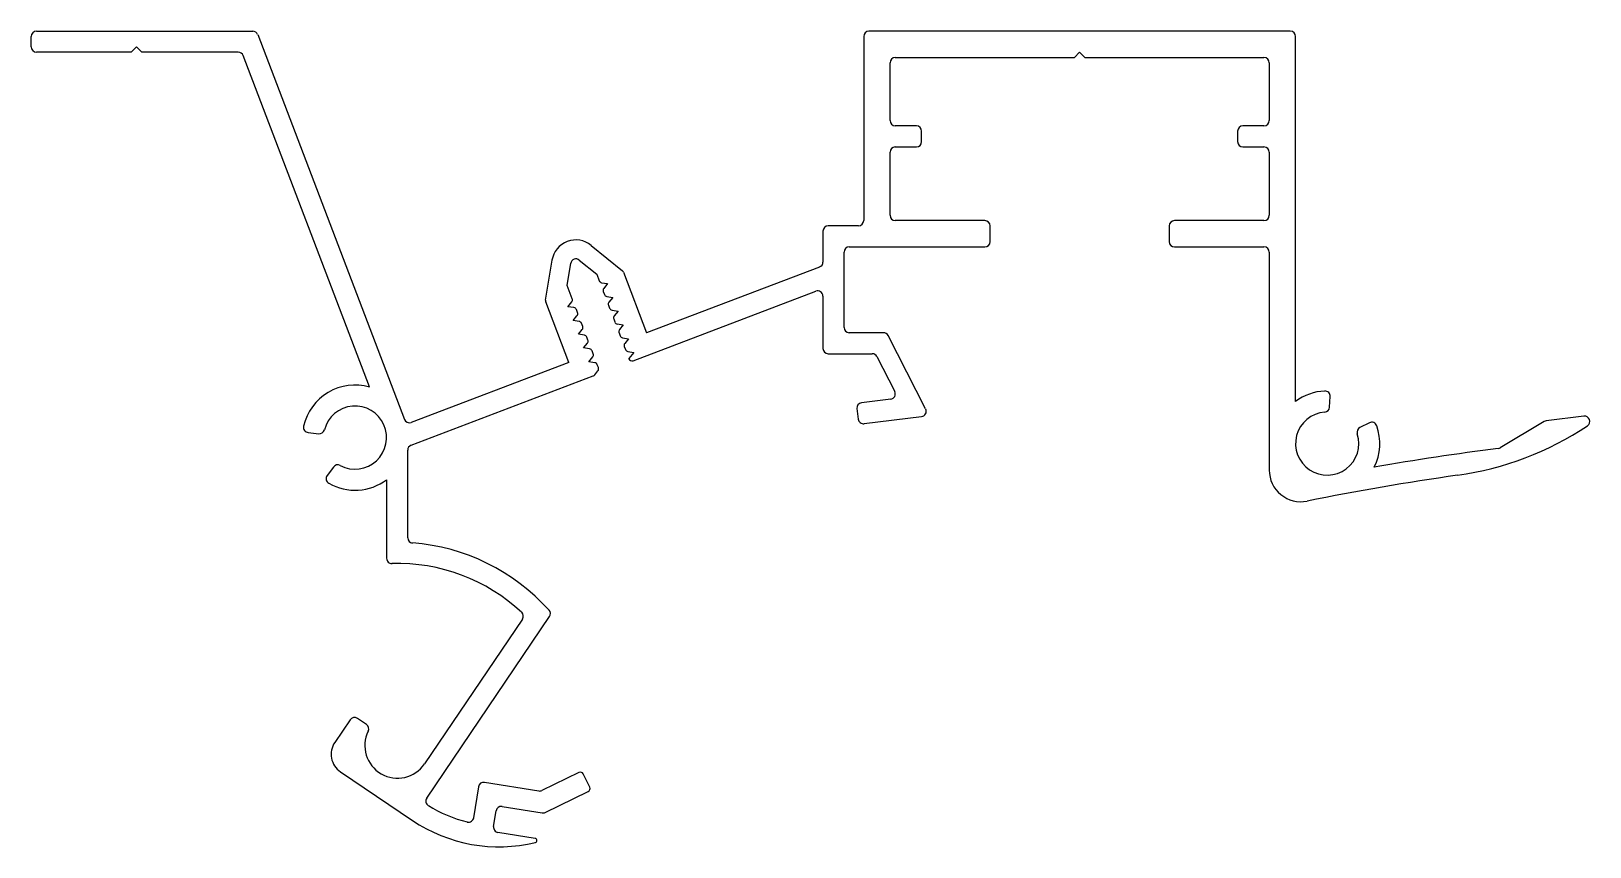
# Model space of a CAD drawing. Extents: x 569 to 717, y 476 to 553.
import ezdxf

# ---------------------------------------------------------------- set-up
doc = ezdxf.new("R2010")
doc.units = 0
doc.layers.get('0').update_dxf_attribs({"linetype": 'CONTINUOUS'})

msp = doc.modelspace()

# ---------------------------------------------------------------- linework, layer by layer
for p, q in [((569.12, 551.67), (569.12, 552.67)), ((569.62, 553.17), (590.15, 553.17)), ((590.62, 552.85), (604.55, 516.28)), ((648.15, 552.67), (648.15, 535.17)), ((688.65, 553.17), (648.65, 553.17)), ((689.15, 517.98), (689.15, 552.67)), ((578.62, 551.17), (569.62, 551.17)), ((578.62, 551.17), (579.12, 551.67)), ((579.12, 551.67), (579.62, 551.17)), ((588.77, 551.17), (579.62, 551.17)), ((601.24, 519.36), (589.24, 550.85)), ((651.15, 550.67), (668.15, 550.67)), ((668.15, 550.67), (668.65, 551.17)), ((668.65, 551.17), (669.15, 550.67)), ((669.15, 550.67), (686.15, 550.67)), ((650.65, 544.67), (650.65, 550.17)), ((686.65, 550.17), (686.65, 544.67)), ((653.15, 544.17), (651.15, 544.17)), ((653.65, 542.67), (653.65, 543.67)), ((683.65, 543.67), (683.65, 542.67)), ((686.15, 544.17), (684.15, 544.17)), ((650.65, 535.67), (650.65, 541.67)), ((651.15, 542.17), (653.15, 542.17)), ((684.15, 542.17), (686.15, 542.17)), ((686.65, 541.67), (686.65, 535.67)), ((644.28, 534.17), (644.28, 531.23)), ((647.65, 534.67), (644.78, 534.67)), ((659.65, 535.17), (651.15, 535.17)), ((660.15, 533.17), (660.15, 534.67)), ((677.15, 534.67), (677.15, 533.17)), ((686.15, 535.17), (677.65, 535.17)), ((622.28, 532.81), (625.26, 530.39)), ((617.95, 527.61), (618.56, 531.4)), ((621.15, 531.42), (622.8, 530.07)), ((646.28, 525.02), (646.28, 532.17)), ((646.78, 532.67), (659.65, 532.67)), ((677.65, 532.67), (686.15, 532.67)), ((686.65, 532.17), (686.65, 511.46)), ((620, 529), (620.34, 531.11)), ((622.8, 530.07), (623.03, 529.46)), ((625.35, 530.27), (627.54, 524.51)), ((643.96, 530.76), (627.54, 524.51)), ((620.48, 527.74), (620, 529)), ((623.27, 529.27), (623.84, 529.18)), ((623.42, 528.44), (623.53, 528.15)), ((623.84, 529.18), (623.47, 528.73)), ((626.25, 521.86), (643.6, 528.47)), ((620.16, 521.7), (617.97, 527.45)), ((620.07, 526.99), (620.43, 527.44)), ((620.64, 526.9), (620.07, 526.99)), ((623.76, 527.96), (624.33, 527.87)), ((623.92, 527.13), (624.03, 526.84)), ((624.33, 527.87), (623.97, 527.42)), ((644.28, 528), (644.28, 523.02)), ((620.57, 525.69), (620.93, 526.13)), ((621.14, 525.59), (620.57, 525.69)), ((620.98, 526.43), (620.87, 526.71)), ((621.48, 525.12), (621.37, 525.41)), ((624.26, 526.65), (624.83, 526.56)), ((624.42, 525.82), (624.53, 525.54)), ((624.83, 526.56), (624.47, 526.12)), ((624.76, 525.35), (625.33, 525.25)), ((621.06, 524.38), (621.43, 524.83)), ((621.63, 524.29), (621.06, 524.38)), ((621.97, 523.81), (621.87, 524.1)), ((624.92, 524.51), (625.03, 524.23)), ((625.33, 525.25), (624.97, 524.81)), ((625.26, 524.04), (625.83, 523.95)), ((625.83, 523.95), (625.47, 523.5)), ((650.03, 524.52), (646.78, 524.52)), ((654.03, 517.27), (650.48, 524.25)), ((621.56, 523.07), (621.93, 523.52)), ((622.13, 522.98), (621.56, 523.07)), ((622.47, 522.51), (622.37, 522.79)), ((625.42, 523.2), (625.53, 522.92)), ((625.76, 522.73), (626.33, 522.64)), ((626.33, 522.64), (625.85, 522.06)), ((644.78, 522.52), (648.96, 522.52)), ((620.16, 521.7), (605.19, 515.99)), ((622.06, 521.76), (622.43, 522.21)), ((622.63, 521.67), (622.06, 521.76)), ((622.61, 520.52), (622.92, 520.9)), ((622.97, 521.2), (622.86, 521.48)), ((625.85, 522.06), (625.86, 522.03)), ((649.4, 522.25), (651.09, 518.93)), ((605.18, 513.83), (622.48, 520.42)), ((650.71, 518.2), (647.94, 517.86)), ((692.38, 517.44), (692.44, 518.45)), ((647.51, 517.31), (647.63, 516.31)), ((648.19, 515.88), (653.65, 516.55)), ((716.52, 516.59), (712.95, 516.15)), ((595.41, 515.03), (596.41, 514.92)), ((696.16, 515.96), (695.26, 515.51)), ((712.76, 516.08), (708.58, 513.58)), ((604.86, 505.03), (604.86, 513.36)), ((597.82, 511.75), (597.22, 510.94)), ((602.86, 510.55), (602.86, 503.08)), ((615.76, 497.31), (606.46, 483.55)), ((606.67, 480.29), (618.33, 497.54)), ((599.39, 487.73), (597.93, 485.58)), ((600.94, 487.29), (600.08, 487.86)), ((598.47, 482.8), (605.31, 478.18)), ((621.12, 482.73), (617.6, 481.02)), ((622.14, 481.33), (621.52, 482.59)), ((611.59, 481.38), (611.12, 478.43)), ((617.31, 480.97), (612.16, 481.79)), ((617.91, 478.94), (622, 480.93)), ((613.82, 479.5), (617.62, 478.9)), ((613.01, 477.61), (613.25, 479.09)), ((616.96, 476.47), (613.43, 477.03))]:
    msp.add_line(p, q)
for centre, radius, start, end in [((569.62, 552.67), 0.5, 90, 180), ((590.15, 552.67), 0.5, 20.8579, 90), ((648.65, 552.67), 0.5, 90, 180), ((688.65, 552.67), 0.5, 0, 90), ((569.62, 551.67), 0.5, 180, 270), ((588.77, 550.67), 0.5, 20.8579, 90), ((651.15, 550.17), 0.5, 90, 180), ((686.15, 550.17), 0.5, 0, 90), ((651.15, 544.67), 0.5, 180, 270), ((686.15, 544.67), 0.5, 270, 0), ((653.15, 543.67), 0.5, 0, 90), ((684.15, 543.67), 0.5, 90, 180), ((651.15, 541.67), 0.5, 90, 180), ((653.15, 542.67), 0.5, 270, 0), ((684.15, 542.67), 0.5, 180, 270), ((686.15, 541.67), 0.5, 0, 90), ((651.15, 535.67), 0.5, 180, 270), ((686.15, 535.67), 0.5, 270, 0), ((644.78, 534.17), 0.5, 90, 180), ((647.65, 535.17), 0.5, 270, 0), ((659.65, 534.67), 0.5, 0, 90), ((677.65, 534.67), 0.5, 90, 180), ((620.83, 531.03), 2.3, 50.8579, 170.8579), ((659.65, 533.17), 0.5, 270, 0), ((677.65, 533.17), 0.5, 180, 270), ((620.83, 531.03), 0.5, 50.8579, 170.8579), ((643.78, 531.23), 0.5, 290.8579, 0), ((646.78, 532.17), 0.5, 90, 180), ((686.15, 532.17), 0.5, 0, 90), ((625.07, 530.16), 0.3, 20.8579, 50.8579), ((623.31, 529.57), 0.3, 200.8579, 260.8579), ((623.7, 528.54), 0.3, 140.8579, 200.8579), ((643.78, 528), 0.5, 0, 110.8579), ((618.25, 527.56), 0.3, 170.8579, 200.8579), ((620.2, 527.63), 0.3, 320.8579, 20.8579), ((620.59, 526.61), 0.3, 20.8579, 80.8579), ((623.81, 528.26), 0.3, 200.8579, 260.8579), ((624.2, 527.23), 0.3, 140.8579, 200.8579), ((624.31, 526.95), 0.3, 200.8579, 260.8579), ((620.7, 526.32), 0.3, 320.8579, 20.8579), ((621.09, 525.3), 0.3, 20.8579, 80.8579), ((624.7, 525.93), 0.3, 140.8579, 200.8579), ((624.81, 525.64), 0.3, 200.8579, 260.8579), ((621.2, 525.02), 0.3, 320.8579, 20.8579), ((621.59, 523.99), 0.3, 20.8579, 80.8579), ((621.69, 523.71), 0.3, 320.8579, 20.8579), ((625.2, 524.62), 0.3, 140.8579, 200.8579), ((625.31, 524.33), 0.3, 200.8579, 260.8579), ((646.78, 525.02), 0.5, 180, 270), ((650.03, 524.02), 0.5, 27, 90), ((622.08, 522.68), 0.3, 20.8579, 80.8579), ((622.19, 522.4), 0.3, 320.8579, 20.8579), ((625.7, 523.31), 0.3, 140.8579, 200.8579), ((625.81, 523.03), 0.3, 200.8579, 260.8579), ((644.78, 523.02), 0.5, 180, 270), ((648.96, 522.02), 0.5, 27, 90), ((622.58, 521.37), 0.3, 20.8579, 80.8579), ((622.69, 521.09), 0.3, 320.8577, 20.8579), ((626.14, 522.14), 0.3, 200.8579, 290.8579), ((599.86, 514.55), 5, 73.988, 167.4767), ((622.38, 520.7), 0.3, 290.8579, 320.8577), ((650.65, 518.7), 0.5, 277, 27), ((692.15, 513.98), 5, 92.5742, 126.8699), ((691.94, 518.48), 0.5, 356.1948, 92.5742), ((599.86, 514.55), 3, 242.0693, 165.6429), ((648, 517.37), 0.5, 97, 187), ((653.59, 517.04), 0.5, 277, 27), ((692.15, 513.98), 3, 94.408, 17.9816), ((691.88, 517.47), 0.5, 274.408, 356.1948), ((716.58, 516.09), 0.5, 303.57, 97), ((595.47, 515.53), 0.5, 167.4767, 263.8561), ((596.47, 515.42), 0.5, 263.8561, 345.6429), ((605.02, 516.46), 0.5, 200.8579, 290.8579), ((648.13, 516.37), 0.5, 187, 277), ((695.48, 515.06), 0.5, 116.1948, 197.9816), ((696.38, 515.51), 0.5, 19.8154, 116.1948), ((692.15, 513.98), 5, 333.4256, 19.8154), ((700.27, 540.67), 30, 278.155, 303.57), ((713.01, 515.65), 0.5, 97, 120.9292), ((605.36, 513.36), 0.5, 110.8579, 180), ((741.12, 255.58), 260, 97.2329, 99.856), ((708.33, 514.01), 0.5, 277.2329, 300.9292), ((597.62, 510.65), 0.5, 143.8561, 240.2354), ((599.86, 514.55), 5, 240.2354, 306.8699), ((598.22, 511.46), 0.5, 62.0693, 143.8561), ((689.65, 511.46), 3, 180, 281.375), ((741.12, 255.58), 258, 98.155, 101.375), ((605.36, 505.03), 0.5, 180, 265.7575), ((603.89, 485.29), 19.3, 41.788, 85.7575), ((603.36, 503.08), 0.5, 180, 271.7231), ((603.89, 485.29), 17.3, 47.048, 91.7231), ((615.34, 497.59), 0.5, 325.951, 47.048), ((617.91, 497.82), 0.5, 325.951, 41.788), ((599.8, 487.45), 0.5, 55.951, 145.951), ((600.66, 486.87), 0.5, 333.9346, 55.951), ((599.59, 484.46), 2, 145.951, 235.951), ((603.89, 485.29), 3.1, 153.9346, 325.951), ((621.25, 482.46), 0.3, 25.951, 115.951), ((612.08, 481.3), 0.5, 80.951, 170.951), ((617.39, 481.47), 0.5, 260.951, 295.951), ((621.87, 481.2), 0.3, 295.951, 25.951), ((607.08, 480.01), 0.5, 145.951, 238.0582), ((613.52, 490.33), 12.66, 238.0582, 256.2463), ((613.74, 479.01), 0.5, 80.951, 170.951), ((613.52, 490.33), 14.66, 235.951, 283.6547), ((610.63, 478.51), 0.5, 256.2463, 350.951), ((617.69, 479.39), 0.5, 260.951, 295.951), ((613.51, 477.53), 0.5, 170.951, 260.951), ((616.93, 476.27), 0.2, 283.6547, 80.951)]:
    msp.add_arc(centre, radius, start, end)

doc.saveas('drawing.dxf')
